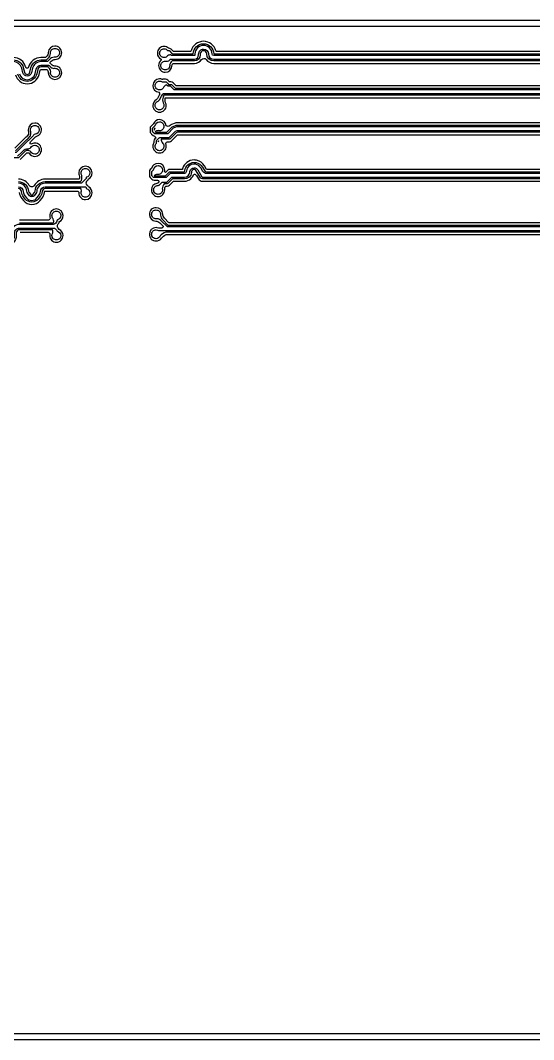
# Model space of a CAD drawing. Header units: millimetres. Extents: x 3227 to 3430, y -37 to 106.
# Drawn here: x 3334.22 to 3351.58, y -1.65 to 32.82 of the extents above; entities that cross this region are included whole.
import ezdxf

# ---------------------------------------------------------------- set-up
doc = ezdxf.new("R2010")
doc.units = ezdxf.units.MM
doc.header["$LTSCALE"] = 23.1
doc.layers.get('0').update_dxf_attribs({"linetype": 'CONTINUOUS'})
doc.layers.add('gbr-outline-dxf_layer1', color=2, linetype='CONTINUOUS')

msp = doc.modelspace()

# ---------------------------------------------------------------- linework, layer by layer
for p, q in [((3334.915, 31.429), (3334.915, 31.429)), ((3334.915, 31.429), (3334.915, 31.429)), ((3334.457, 28.423), (3334.457, 28.423)), ((3334.457, 28.423), (3334.457, 28.423)), ((3334.457, 28.423), (3334.457, 28.423)), ((3357.135, -1.45), (3321.097, -1.45))]:
    msp.add_line(p, q)
at = {"color": 6}
for p, q in [((3334.324, 25.923), (3334.264, 25.923)), ((3335.328, 25.923), (3334.324, 25.923)), ((3334.332, 25.743), (3334.252, 25.743))]:
    msp.add_line(p, q, dxfattribs=at)
at = {"linetype": 'Continuous'}
msp.add_lwpolyline([(3321.135, 32.625), (3321.135, 32.625), (3357.135, 32.625)], dxfattribs=at)
at = {"color": 0, "linetype": 'Continuous'}
for points in [[(3340.413, 32.117, 0.342975), (3339.999, 31.795), (3339.999, 31.795, -0.333383), (3339.969, 31.773), (3339.397, 31.773), (3339.314, 31.855, 0.198963), (3339.236, 31.887), (3339.225, 31.887, 0.180056), (3339.078, 31.942, 0.414217), (3338.852, 31.716, 0.284838), (3338.977, 31.514, -0.070279), (3338.981, 31.486, -0.023067), (3338.981, 31.476, 0.232658), (3338.893, 31.297, 0.41422), (3339.119, 31.071, 0.383607), (3339.343, 31.273, -0.125665), (3339.377, 31.361, -0.106549), (3339.419, 31.372), (3340.104, 31.372), (3340.104, 31.372, 0.254759), (3340.341, 31.501, -0.230905), (3340.422, 31.54, -0.225996), (3340.501, 31.503, 0.240035), (3340.758, 31.372), (3340.758, 31.372), (3340.758, 31.372), (3357.135, 31.372)], [(3357.135, 31.773), (3340.857, 31.773, -0.333437), (3340.828, 31.795), (3340.828, 31.795, 0.34296), (3340.413, 32.117)], [(3340.758, 31.634), (3340.758, 31.634, -0.412882), (3340.702, 31.689), (3340.702, 31.69, 0.414091), (3340.413, 31.978, 0.41422), (3340.124, 31.689), (3340.124, 31.662, -0.414276), (3340.096, 31.634), (3339.351, 31.634, -0.199584), (3339.331, 31.642), (3339.313, 31.66, 0.016365), (3339.301, 31.66, 0.146491), (3339.2, 31.63, -0.2437), (3339.078, 31.566, -0.414224), (3338.928, 31.716, -0.414224), (3339.078, 31.866, -0.237768), (3339.198, 31.806), (3339.236, 31.806, -0.199584), (3339.257, 31.797), (3339.346, 31.707), (3339.363, 31.691), (3340.067, 31.691, -0.412889), (3340.413, 32.035)], [(3340.104, 31.454), (3339.35, 31.454, 0.152182), (3339.268, 31.314, -0.028459), (3339.269, 31.297, -0.414224), (3339.119, 31.147, -0.414224), (3338.969, 31.297, -0.414224), (3339.119, 31.447, -0.073049), (3339.162, 31.441, 0.070771), (3339.237, 31.456), (3339.283, 31.502, -0.199584), (3339.303, 31.511), (3339.339, 31.511), (3339.34, 31.511), (3340.104, 31.511), (3340.104, 31.511, 0.414006), (3340.248, 31.654), (3340.248, 31.689, -0.414226), (3340.413, 31.855)], [(3340.758, 31.454), (3340.758, 31.454, -0.414045), (3340.522, 31.689), (3340.522, 31.689, 0.41419), (3340.413, 31.798, 0.414232), (3340.305, 31.689), (3340.305, 31.654), (3340.305, 31.654, -0.414006), (3340.104, 31.454), (3340.104, 31.454)], [(3340.413, 32.035, -0.412885), (3340.759, 31.691), (3391.804, 31.691, -0.199584)], [(3340.413, 31.855, -0.414195), (3340.579, 31.689, 0.414048), (3340.758, 31.511), (3340.758, 31.511), (3391.73, 31.511, -0.199584)], [(3410.256, 20.438), (3403.021, 20.438, -0.198967), (3402.966, 20.461), (3402.965, 20.461), (3391.793, 31.634), (3340.758, 31.634)], [(3402.946, 20.258), (3402.946, 20.258, -0.198843), (3402.891, 20.281), (3402.891, 20.281), (3391.718, 31.454), (3340.758, 31.454)], [(3338.925, 30.847, 0.414191), (3338.699, 30.621, 0.389002), (3338.905, 30.396, -0.167105), (3338.927, 30.333, -0.110851), (3338.917, 30.29), (3338.857, 30.182, -0.066111), (3338.806, 30.14, 0.260477), (3338.699, 29.947, 0.414253), (3338.925, 29.721, 0.414224), (3339.151, 29.947, 0.104844), (3339.131, 30.039, -0.100718), (3339.111, 30.137, -0.065713), (3339.12, 30.201), (3339.124, 30.209), (3357.135, 30.209)], [(3409.47, 18.707), (3401.837, 18.707, -0.198868), (3401.782, 18.73), (3401.782, 18.73), (3390.041, 30.471), (3339.442, 30.471, -0.199732), (3339.422, 30.479), (3339.296, 30.605), (3339.218, 30.605, -0.199584), (3339.198, 30.613), (3339.165, 30.647, 0.154226), (3339.069, 30.579, -0.333528), (3338.925, 30.471, -0.414224), (3338.775, 30.621, -0.414224), (3338.925, 30.771)], [(3357.135, 30.609), (3339.488, 30.609), (3339.386, 30.711, 0.199192), (3339.308, 30.743), (3339.264, 30.743), (3339.208, 30.799, 0.198909), (3339.13, 30.831), (3339.033, 30.831, 0.046601), (3339.013, 30.829, 0.10083), (3338.925, 30.847)], [(3338.925, 30.771, -0.160955), (3339.014, 30.742, -0.135545), (3339.027, 30.749, -0.053101), (3339.033, 30.749), (3339.13, 30.749, -0.199584), (3339.151, 30.741), (3339.193, 30.699), (3339.193, 30.698), (3339.23, 30.661), (3339.308, 30.661, -0.199732), (3339.328, 30.653), (3339.454, 30.528), (3390.053, 30.528, -0.199584)], [(3401.763, 18.527), (3401.763, 18.527, -0.19875), (3401.707, 18.55), (3401.707, 18.55), (3389.966, 30.29), (3339.076, 30.29), (3339.044, 30.233, 0.073823), (3339.03, 30.137), (3339.03, 30.137, 0.076431), (3339.045, 30.037, -0.161631), (3339.075, 29.947, -0.414224), (3338.925, 29.797, -0.414224), (3338.775, 29.947, -0.322237), (3338.877, 30.089, 0.048894), (3338.924, 30.134), (3338.992, 30.258), (3338.992, 30.258), (3338.993, 30.258), (3338.993, 30.258), (3339.033, 30.332, -0.071866), (3339.038, 30.338), (3339.039, 30.339, -0.199584), (3339.059, 30.347)], [(3339.059, 30.347), (3389.978, 30.347, -0.199584)], [(3338.925, 29.467, 0.303292), (3338.716, 29.328, 0.030107), (3338.706, 29.319), (3338.637, 29.251, 0.198965), (3338.605, 29.173), (3338.605, 29.078, 0.198955), (3338.637, 29), (3338.657, 28.981), (3338.657, 28.98), (3338.705, 28.933, 0.136595), (3338.757, 28.904), (3338.762, 28.902), (3338.806, 28.857), (3338.77, 28.821, 0.198909), (3338.737, 28.743), (3338.737, 28.694, 0.149794), (3338.699, 28.567, 0.41422), (3338.925, 28.341, 0.414224), (3339.151, 28.567, 0.104599), (3339.131, 28.659, -0.278123), (3339.217, 28.72), (3339.257, 28.72, 0.198943), (3339.335, 28.752), (3339.535, 28.951), (3339.552, 28.958), (3357.135, 28.958)], [(3388.673, 29.22), (3339.503, 29.22), (3339.389, 29.176), (3339.203, 28.991, -0.199584), (3339.183, 28.982), (3338.783, 28.982, -0.199584), (3338.763, 28.991), (3338.715, 29.038), (3338.715, 29.039), (3338.695, 29.058, -0.20187), (3338.687, 29.079), (3338.687, 29.173, -0.199584), (3338.695, 29.193), (3338.764, 29.261, -0.137193), (3338.777, 29.269), (3338.777, 29.269, -0.361248), (3338.925, 29.391)], [(3338.925, 29.391, -0.414224), (3339.075, 29.241, -0.414224), (3338.925, 29.091, -0.069153), (3338.884, 29.097, 0.136233), (3338.777, 29.057)], [(3357.135, 29.359), (3339.498, 29.359, 0.092009), (3339.458, 29.352), (3339.333, 29.304, 0.105083), (3339.295, 29.279), (3339.28, 29.264, -0.183253), (3339.212, 29.238, -0.166505), (3339.15, 29.26, 0.390394), (3338.925, 29.467)], [(3338.977, 28.802, 0.140112), (3339.013, 28.689, -0.240698), (3339.075, 28.567, -0.414224), (3338.925, 28.417, -0.414224), (3338.775, 28.567, -0.200534), (3338.819, 28.674), (3338.819, 28.743, -0.199584), (3338.828, 28.763), (3338.915, 28.85, -0.199584), (3338.935, 28.859), (3338.95, 28.859), (3338.95, 28.859), (3339.246, 28.859), (3339.453, 29.066, -0.107253), (3339.463, 29.073), (3339.521, 29.095, -0.094336), (3339.531, 29.097)], [(3338.777, 29.057), (3338.795, 29.039), (3339.171, 29.039), (3339.353, 29.221, -0.106721), (3339.363, 29.227), (3339.488, 29.275, -0.093569), (3339.498, 29.277), (3388.684, 29.277, -0.199584)], [(3400.269, 17.402), (3400.269, 17.402, -0.198828), (3400.213, 17.425), (3400.213, 17.425), (3388.598, 29.04), (3339.537, 29.04), (3339.489, 29.022), (3339.278, 28.81, -0.199584), (3339.257, 28.802), (3338.977, 28.802)], [(3339.531, 29.097), (3388.61, 29.097, -0.199584)], [(3340.093, 28.103, 0.339256), (3339.706, 27.805), (3339.699, 27.784), (3339.274, 27.784, 0.198982), (3339.196, 27.752), (3339.129, 27.684), (3339.097, 27.716, 0.052493), (3339.102, 27.763, 0.414191), (3338.876, 27.989, 0.341113), (3338.657, 27.82), (3338.657, 27.82), (3338.614, 27.777, 0.19813), (3338.582, 27.7), (3338.582, 27.583, 0.198943), (3338.614, 27.505), (3338.663, 27.456, 0.198987), (3338.741, 27.424), (3338.854, 27.424, -0.400173), (3338.902, 27.373, -0.176758), (3338.89, 27.341), (3338.872, 27.322, -0.038788), (3338.836, 27.313), (3338.836, 27.313, 0.36317), (3338.65, 27.09, 0.41422), (3338.876, 26.864, 0.414223), (3339.102, 27.09, 0.012901), (3339.101, 27.102), (3339.101, 27.102), (3339.101, 27.102, -0.012496), (3339.101, 27.114, -0.092459), (3339.117, 27.199, -0.139294), (3339.169, 27.219), (3339.185, 27.219, 0.198894), (3339.263, 27.251), (3339.395, 27.384), (3339.766, 27.384), (3339.767, 27.384, 0.182715), (3339.981, 27.465, 0.132407), (3340.075, 27.606), (3340.09, 27.615, -0.135013), (3340.116, 27.622, -0.25996), (3340.158, 27.598), (3340.169, 27.58), (3340.17, 27.579), (3340.239, 27.463), (3340.24, 27.462, 0.264281), (3340.377, 27.384), (3340.514, 27.384), (3340.515, 27.384), (3357.135, 27.384)], [(3338.746, 27.569), (3338.753, 27.563), (3339.123, 27.563), (3339.254, 27.694, -0.199584), (3339.274, 27.703), (3339.766, 27.703, 0.375316), (3339.772, 27.707), (3339.776, 27.742), (3339.776, 27.742, -0.376635), (3340.093, 28.021)], [(3340.515, 27.646), (3340.515, 27.646, -0.263957), (3340.395, 27.714), (3340.395, 27.714), (3340.325, 27.832), (3340.324, 27.832, 0.206162), (3340.151, 27.957, -0.018148), (3340.149, 27.958, 0.053564), (3340.093, 27.964), (3340.093, 27.964, 0.376631), (3339.833, 27.735), (3339.833, 27.735), (3339.828, 27.7), (3339.828, 27.7, -0.375404), (3339.767, 27.646), (3339.766, 27.646)], [(3357.135, 27.784), (3340.515, 27.784), (3340.514, 27.785), (3340.444, 27.903), (3340.443, 27.904, 0.205965), (3340.181, 28.093, 0.012862), (3340.175, 28.094, 0.051415), (3340.093, 28.103)], [(3340.093, 28.021, -0.052508), (3340.16, 28.014, -0.017324), (3340.162, 28.013, -0.207555), (3340.373, 27.861), (3340.374, 27.861), (3340.444, 27.743), (3340.444, 27.743, 0.263975), (3340.515, 27.703), (3340.515, 27.703), (3386.11, 27.703, -0.199584)], [(3339.766, 27.646), (3339.286, 27.646), (3339.155, 27.514, -0.199584), (3339.135, 27.506), (3338.741, 27.506, -0.199584), (3338.721, 27.514), (3338.686, 27.549), (3338.672, 27.563, -0.199584), (3338.664, 27.583), (3338.664, 27.699, -0.198801), (3338.672, 27.72), (3338.715, 27.762, -0.01294), (3338.715, 27.763, -0.107101), (3338.726, 27.769, -0.402544), (3338.876, 27.913, -0.414224), (3339.026, 27.763, -0.414224), (3338.876, 27.613, -0.050565), (3338.846, 27.616, 0.139571), (3338.746, 27.569)], [(3339.766, 27.465), (3339.361, 27.465), (3339.205, 27.309, -0.199584), (3339.185, 27.301), (3339.08, 27.301, 0.144249), (3339.02, 27.132, -0.070486), (3339.026, 27.09, -0.414224), (3338.876, 26.94, -0.414224), (3338.726, 27.09, -0.414224), (3338.876, 27.24, -0.014112), (3338.884, 27.24, 0.02779), (3338.917, 27.252), (3339.015, 27.35, -0.199584), (3339.035, 27.358), (3339.066, 27.358), (3339.066, 27.358), (3339.173, 27.358), (3339.329, 27.514, -0.199584), (3339.349, 27.522), (3339.766, 27.522, 0.37604), (3339.951, 27.684), (3339.951, 27.684), (3339.955, 27.719), (3339.955, 27.719, -0.376877), (3340.093, 27.841)], [(3340.377, 27.465), (3340.377, 27.465, -0.262992), (3340.31, 27.503), (3340.31, 27.504), (3340.169, 27.74), (3340.169, 27.74, 0.203249), (3340.112, 27.781, -0.015474), (3340.111, 27.782), (3340.11, 27.782, 0.051464), (3340.093, 27.784, 0.376672), (3340.012, 27.712), (3340.012, 27.712), (3340.007, 27.677), (3340.007, 27.677, -0.37609), (3339.767, 27.465), (3339.766, 27.465)], [(3340.093, 27.841), (3340.093, 27.841, -0.053915), (3340.123, 27.837, -0.017472), (3340.125, 27.837), (3340.126, 27.837, -0.202325), (3340.218, 27.769), (3340.218, 27.769), (3340.359, 27.533), (3340.359, 27.533, 0.261877), (3340.377, 27.522), (3386.035, 27.522, -0.199584)], [(3397.999, 15.776), (3397.999, 15.776, -0.198975), (3397.944, 15.799), (3386.098, 27.646), (3340.515, 27.646)], [(3397.925, 15.596), (3397.925, 15.596, -0.198865), (3397.869, 15.619), (3386.023, 27.465), (3340.377, 27.465)], [(3353.422, 25.978), (3339.27, 25.978, -0.198951), (3339.234, 25.993), (3339.091, 26.137), (3339.09, 26.137, -0.192002), (3339.033, 26.27), (3339.033, 26.272, 0.404843), (3338.807, 26.49, 0.414222), (3338.581, 26.264, 0.404082), (3338.799, 26.038, 0.00574), (3338.801, 26.038, -0.192004), (3338.934, 25.981), (3338.935, 25.981), (3339.035, 25.88, -0.169529), (3339.046, 25.849, -0.382332), (3339, 25.798), (3338.904, 25.798, 0.015316), (3338.897, 25.798, -0.007975), (3338.888, 25.801), (3338.887, 25.802, 0.091019), (3338.807, 25.816, 0.414192), (3338.581, 25.59, 0.414224), (3338.807, 25.364, 0.241592), (3338.99, 25.458), (3338.991, 25.459, -0.155351), (3339.149, 25.578), (3353.422, 25.578)]]:
    msp.add_lwpolyline(points, format="xyb", dxfattribs=at)
at = {"color": 1, "linetype": 'Continuous'}
for points in [[(3333.985, 31.486, -0.340305), (3334.319, 31.229), (3334.319, 31.229), (3334.362, 31.068), (3334.362, 31.068, 0.339913), (3334.452, 30.998, 0.346602), (3334.542, 31.069), (3334.542, 31.069), (3334.578, 31.221), (3334.578, 31.221, -0.347025), (3334.915, 31.486), (3334.915, 31.486), (3334.915, 31.486), (3334.915, 31.486), (3334.915, 31.486), (3335.106, 31.486), (3335.162, 31.542), (3335.162, 31.542), (3335.162, 31.542, 0.15966), (3335.242, 31.7, -0.0484), (3335.24, 31.729, -0.414224), (3335.39, 31.879)], [(3334.187, 31.022, 0.340287), (3334.452, 30.818, 0.347042), (3334.717, 31.027), (3334.717, 31.027), (3334.753, 31.178), (3334.754, 31.179, -0.347327), (3334.915, 31.306), (3334.915, 31.306), (3335.168, 31.306, -0.199677), (3335.189, 31.297), (3335.215, 31.271), (3335.215, 31.271), (3335.215, 31.271), (3335.215, 31.271), (3335.215, 31.271, 0.165558), (3335.356, 31.202, -0.056279), (3335.39, 31.205, -0.414224), (3335.54, 31.055, -0.414224), (3335.39, 30.905, -0.414224), (3335.24, 31.055, -0.057325), (3335.244, 31.089, 0.165729), (3335.175, 31.231), (3335.174, 31.231), (3335.174, 31.231), (3335.157, 31.249), (3334.915, 31.249, 0.34733), (3334.809, 31.165), (3334.809, 31.165), (3334.773, 31.014), (3334.773, 31.014, -0.347052), (3334.452, 30.761), (3334.452, 30.761, -0.340295), (3334.132, 31.007)]]:
    msp.add_lwpolyline(points, format="xyb", dxfattribs=at)
at = {"linetype": 'Continuous'}
for points in [[(3334.053, 30.987, 0.340283), (3334.452, 30.679), (3334.452, 30.679, 0.005433), (3334.454, 30.679, 0.345841), (3334.852, 30.995), (3334.889, 31.146), (3334.889, 31.146, -0.347523), (3334.915, 31.167), (3335.122, 31.167, -0.184856), (3335.164, 31.059), (3335.164, 31.058, 0.00407), (3335.164, 31.055, 0.41418), (3335.39, 30.829, 0.414196), (3335.616, 31.055, 0.41422), (3335.39, 31.281, 0.003533), (3335.388, 31.281, -0.19803), (3335.273, 31.328), (3335.273, 31.329, 0.005136), (3335.272, 31.33), (3335.247, 31.355, 0.017725), (3335.241, 31.36, -0.178081), (3335.229, 31.392, -0.176383), (3335.241, 31.425), (3335.262, 31.445, -0.18685), (3335.396, 31.503, 0.405594), (3335.616, 31.729, 0.414217), (3335.39, 31.955)], [(3335.39, 31.955, 0.403073), (3335.164, 31.738), (3335.164, 31.737, -0.189283), (3335.105, 31.6), (3335.104, 31.6), (3335.104, 31.6), (3335.073, 31.568), (3334.915, 31.568)], [(3335.39, 31.879, -0.414224), (3335.54, 31.729, -0.414224), (3335.39, 31.579, -0.048072), (3335.361, 31.582, 0.159604), (3335.203, 31.502), (3335.203, 31.502), (3335.203, 31.502), (3335.138, 31.438, -0.199584), (3335.118, 31.429), (3334.915, 31.429)], [(3334.915, 31.568), (3334.915, 31.568, 0.347199), (3334.498, 31.239, -0.276193), (3334.465, 31.205), (3334.462, 31.204, -0.065127), (3334.449, 31.203, -0.340282), (3334.401, 31.24), (3334.398, 31.249, 0.340462), (3333.985, 31.568), (3333.985, 31.568)], [(3334.915, 31.429), (3334.915, 31.429, 0.34701), (3334.633, 31.207), (3334.633, 31.207), (3334.597, 31.056), (3334.597, 31.056, -0.346726), (3334.452, 30.941), (3334.452, 30.941, -0.340017), (3334.307, 31.053), (3334.307, 31.053), (3334.264, 31.214), (3334.264, 31.214, 0.340297), (3333.985, 31.429), (3333.985, 31.429)], [(3334.217, 28.123), (3334.367, 28.274, 0.005259), (3334.368, 28.275), (3334.435, 28.341), (3334.448, 28.341, 0.019042), (3334.457, 28.341), (3334.51, 28.341, 0.271462), (3334.708, 28.225, 0.41422), (3334.934, 28.451, 0.414223), (3334.708, 28.677, 0.159645), (3334.574, 28.633, -0.283983), (3334.546, 28.679), (3334.563, 28.717, 0.016692), (3334.582, 28.735), (3334.697, 28.85), (3334.698, 28.851, 0.059155), (3334.726, 28.887, -0.065486), (3334.772, 28.908), (3334.772, 28.908), (3334.773, 28.908, 0.330458), (3334.934, 29.124, 0.414217), (3334.708, 29.35, 0.414185), (3334.482, 29.124, 0.063368), (3334.489, 29.068, -0.060191), (3334.494, 29.023, -0.110401), (3334.476, 28.942), (3334.41, 28.877), (3334.409, 28.876, 0.035), (3334.365, 28.838), (3334.365, 28.838), (3334.033, 28.506, -0.198941)], [(3334.18, 27.008, 0.142463), (3334.267, 26.8), (3334.323, 26.731, 0.226653), (3334.606, 26.596, 0.226885), (3334.889, 26.731), (3334.945, 26.8, 0.142316), (3335.032, 27.008), (3335.035, 27.036, -0.32133), (3335.059, 27.053, -0.025697), (3335.061, 27.053), (3336.118, 27.053, -0.218772), (3336.195, 27.018, 0.029196), (3336.194, 26.991, 0.414224), (3336.42, 26.765, 0.414196), (3336.646, 26.991, 0.27992), (3336.524, 27.192, 0.138079), (3336.49, 27.241, 0.025643), (3336.482, 27.248, -0.225925), (3336.444, 27.328, -0.177036), (3336.468, 27.393), (3336.498, 27.423, 0.113521), (3336.524, 27.465, 0.279738), (3336.646, 27.665, 0.41418), (3336.42, 27.891, 0.414196), (3336.194, 27.665, 0.089829), (3336.208, 27.586, -0.086966), (3336.221, 27.512, -0.067638), (3336.213, 27.454), (3335.059, 27.454, 0.266967), (3334.691, 27.242, -0.251467), (3334.605, 27.196, -0.242815), (3334.522, 27.239, 0.268492), (3334.151, 27.454)], [(3334.211, 25.661), (3334.316, 25.661), (3335.132, 25.661), (3335.132, 25.661, -0.265043), (3335.22, 25.611, 0.072007), (3335.211, 25.547, 0.414224), (3335.437, 25.321, 0.414224), (3335.663, 25.547, 0.2987), (3335.527, 25.755, 0.075855), (3335.49, 25.81, -0.158042), (3335.471, 25.869, -0.143385), (3335.487, 25.924, 0.099159), (3335.536, 26.017, -0.014582), (3335.543, 26.021, 0.005145), (3335.544, 26.021, 0.275664), (3335.663, 26.22, 0.414192), (3335.437, 26.446, 0.414224), (3335.211, 26.22, 0.108943), (3335.232, 26.125, -0.304665), (3335.137, 26.062), (3334.188, 26.062)], [(3353.422, 25.839), (3339.224, 25.839, -0.199019), (3339.168, 25.862), (3339.168, 25.862), (3338.992, 26.039), (3338.992, 26.039, 0.160872), (3338.836, 26.117, -0.049802), (3338.807, 26.114, -0.414224), (3338.657, 26.264, -0.414224), (3338.807, 26.414, -0.414224), (3338.957, 26.264, -0.049475), (3338.954, 26.235, 0.160447), (3339.032, 26.08), (3339.032, 26.079), (3339.032, 26.079), (3339.032, 26.079), (3339.209, 25.903, 0.199158), (3339.224, 25.896), (3339.224, 25.896), (3353.422, 25.896, 0.414232)], [(3353.422, 25.659), (3339.134, 25.659, 0.141605), (3338.946, 25.535, -0.306797), (3338.807, 25.44, -0.414224), (3338.657, 25.59, -0.414224), (3338.807, 25.74, -0.152724), (3338.892, 25.714, -0.109084), (3338.904, 25.716), (3339.13, 25.716), (3339.13, 25.716), (3353.422, 25.716, 0.41422)]]:
    msp.add_lwpolyline(points, format="xyb", dxfattribs=at)
at = {"color": 3, "linetype": 'Continuous'}
for points in [[(3334.708, 29.274, -0.414224), (3334.858, 29.124, -0.395258), (3334.717, 28.975, 0.057643), (3334.664, 28.943, -0.091578), (3334.64, 28.908), (3334.64, 28.908), (3334.585, 28.854), (3334.585, 28.854), (3334.524, 28.792, -0.034801), (3334.492, 28.765), (3334.492, 28.764, 0.034732), (3334.463, 28.74), (3334.099, 28.376), (3334.099, 28.376, -0.198742), (3334.044, 28.353), (3334.044, 28.353)], [(3334.059, 28.416), (3334.423, 28.78), (3334.423, 28.78, -0.034743), (3334.458, 28.81), (3334.458, 28.81, 0.03484), (3334.483, 28.833), (3334.484, 28.833), (3334.542, 28.892, 0.126553), (3334.576, 29.023, 0.031147), (3334.574, 29.056, -0.118331), (3334.558, 29.124, -0.414224), (3334.708, 29.274)], [(3334.457, 28.423), (3334.425, 28.423, 0.198872), (3334.384, 28.405), (3334.384, 28.405), (3334.311, 28.332), (3334.311, 28.332), (3334.159, 28.181, -0.199274), (3334.139, 28.172), (3333.846, 28.172, 0.413726), (3333.738, 28.064, -0.08709), (3333.736, 28.054, -0.317814), (3333.572, 27.938, -0.317817), (3333.408, 28.054, -0.087123), (3333.406, 28.064, 0.413728), (3333.298, 28.172), (3320.49, 28.172, 0.198856), (3320.475, 28.166), (3308.802, 16.493, -0.198812), (3308.746, 16.47), (3308.746, 16.47)], [(3334.127, 28.229), (3334.271, 28.372), (3334.343, 28.446), (3334.344, 28.446, -0.198864), (3334.425, 28.48), (3334.425, 28.48), (3334.457, 28.48, 0.176054), (3334.576, 28.523, -0.274681), (3334.708, 28.601)], [(3334.708, 28.601, -0.414224), (3334.858, 28.451, -0.414224), (3334.708, 28.301, -0.274258), (3334.576, 28.379, 0.175951), (3334.457, 28.423), (3334.457, 28.423)]]:
    msp.add_lwpolyline(points, format="xyb", dxfattribs=at)
at = {"color": 0, "linetype": 'Continuous'}
for points in [[(3338.777, 29.194), (3338.744, 29.161), (3338.744, 29.113)], [(3338.896, 28.751), (3338.876, 28.731), (3338.876, 28.72)]]:
    msp.add_lwpolyline(points, dxfattribs=at)
at = {"color": 4, "linetype": 'Continuous'}
for points in [[(3334.151, 27.372, -0.39542), (3334.496, 27.048), (3334.496, 27.048, 0.155066), (3334.515, 27), (3334.515, 27), (3334.571, 26.931, 0.226459), (3334.606, 26.914, 0.226474), (3334.641, 26.931), (3334.697, 27, 0.156111), (3334.715, 27.048), (3334.715, 27.048, -0.396715), (3335.059, 27.372), (3335.059, 27.372), (3336.251, 27.372), (3336.283, 27.404, 0.092037), (3336.303, 27.512), (3336.303, 27.512, 0.060048), (3336.294, 27.583, -0.146032), (3336.27, 27.665, -0.414224), (3336.42, 27.815)], [(3336.42, 27.815, -0.414224), (3336.57, 27.665, -0.351586), (3336.452, 27.519, 0.004405), (3336.448, 27.516), (3336.448, 27.501, -0.165581), (3336.442, 27.484, -0.034761), (3336.44, 27.481), (3336.327, 27.368), (3336.327, 27.368), (3336.283, 27.323, -0.199584), (3336.262, 27.315), (3335.059, 27.315, 0.396704), (3334.772, 27.045), (3334.772, 27.045, -0.156149), (3334.741, 26.964), (3334.741, 26.964), (3334.685, 26.895, -0.226459), (3334.606, 26.857, -0.226441), (3334.527, 26.895), (3334.471, 26.964), (3334.471, 26.964, -0.155109), (3334.44, 27.044), (3334.44, 27.045, 0.395401), (3334.151, 27.315)], [(3334.151, 27.192, -0.395286), (3334.316, 27.037), (3334.316, 27.036, 0.154786), (3334.375, 26.887), (3334.375, 26.887), (3334.431, 26.818), (3334.431, 26.818, 0.22634), (3334.606, 26.734, 0.226778), (3334.781, 26.818), (3334.781, 26.818), (3334.837, 26.887), (3334.837, 26.887, 0.156015), (3334.895, 27.038), (3334.895, 27.038, -0.396268), (3335.059, 27.192), (3335.059, 27.192), (3336.278, 27.192), (3336.278, 27.192), (3336.412, 27.192, -0.196439), (3336.432, 27.184), (3336.44, 27.176, -0.204763), (3336.448, 27.156), (3336.448, 27.139, -0.359086), (3336.57, 26.991, -0.414224), (3336.42, 26.841, -0.414224), (3336.27, 26.991, -0.115388), (3336.285, 27.058, 0.012712), (3336.285, 27.064, 0.147729), (3336.264, 27.135), (3335.059, 27.135, 0.396163), (3334.952, 27.034), (3334.952, 27.034, -0.156028), (3334.882, 26.852), (3334.882, 26.851), (3334.826, 26.782), (3334.826, 26.782, -0.226796), (3334.606, 26.677), (3334.606, 26.677, -0.22637), (3334.386, 26.782), (3334.386, 26.782), (3334.33, 26.851), (3334.33, 26.851, -0.154825), (3334.26, 27.033), (3334.26, 27.033, 0.395296), (3334.151, 27.135)]]:
    msp.add_lwpolyline(points, format="xyb", dxfattribs=at)
at = {"color": 6, "linetype": 'Continuous'}
for points in [[(3334.188, 25.98), (3334.264, 25.98), (3334.324, 25.98), (3335.328, 25.98), (3335.328, 25.98), (3335.328, 25.98, 0.086099), (3335.343, 25.983, 0.051431), (3335.348, 26.028, 0.10362), (3335.329, 26.115, -0.195914), (3335.287, 26.22, -0.414224), (3335.437, 26.37)], [(3335.437, 26.37, -0.414224), (3335.587, 26.22, -0.336224), (3335.477, 26.076, 0.021062), (3335.463, 26.064, -0.2049), (3335.386, 25.942), (3335.386, 25.941, -0.007469), (3335.384, 25.94), (3335.383, 25.94, -0.14437), (3335.328, 25.923), (3335.328, 25.923)], [(3334.264, 25.923), (3334.188, 25.923, 0.41422), (3333.899, 25.634), (3333.899, 25.548, -0.414226), (3333.733, 25.383), (3333.686, 25.383, -0.414237), (3333.568, 25.501), (3333.568, 25.605)], [(3321.605, 25.8), (3333.279, 25.8, -0.414226), (3333.444, 25.634), (3333.444, 25.627), (3333.444, 25.562), (3333.444, 25.501, 0.414224), (3333.686, 25.259), (3333.733, 25.259, 0.41422), (3334.022, 25.548), (3334.022, 25.634, -0.414226), (3334.188, 25.8), (3334.252, 25.8), (3334.332, 25.8), (3335.328, 25.8), (3335.328, 25.8, -0.345906), (3335.461, 25.695, -0.366973), (3335.587, 25.547, -0.414224), (3335.437, 25.397, -0.414224), (3335.287, 25.547, -0.157232), (3335.315, 25.635, 0.062102), (3335.32, 25.68), (3335.32, 25.68, 0.08925), (3335.309, 25.743), (3334.332, 25.743)], [(3334.252, 25.743), (3334.188, 25.743, 0.414232), (3334.079, 25.634), (3334.079, 25.548, -0.414219), (3333.733, 25.202), (3333.686, 25.202, -0.414222), (3333.387, 25.501), (3333.387, 25.562)]]:
    msp.add_lwpolyline(points, format="xyb", dxfattribs=at)
at = {"color": 0, "linetype": 'Continuous'}
for centre, radius, start, end in [((3338.567, 29.233), 0.213, 325.9142, 349.3764), ((3338.707, 28.854), 0.215, 321.8084, 331.6222)]:
    msp.add_arc(centre, radius, start, end, dxfattribs=at)
at = {"layer": 'gbr-outline-dxf_layer1', "linetype": 'Continuous'}
msp.add_lwpolyline([(3391.394, 32.824), (3321.135, 32.824, 0.198916), (3320.428, 32.532), (3308.586, 20.69, -0.198918), (3308.233, 20.544), (3300.202, 20.544, 0.414216), (3299.702, 20.044), (3299.702, 11.044, 0.414362), (3300.202, 10.544), (3308.282, 10.544, -0.19873), (3308.636, 10.397), (3320.39, -1.357, 0.198916), (3321.097, -1.65), (3391.397, -1.65, 0.198917)], format="xyb", dxfattribs=at)

doc.saveas('drawing.dxf')
